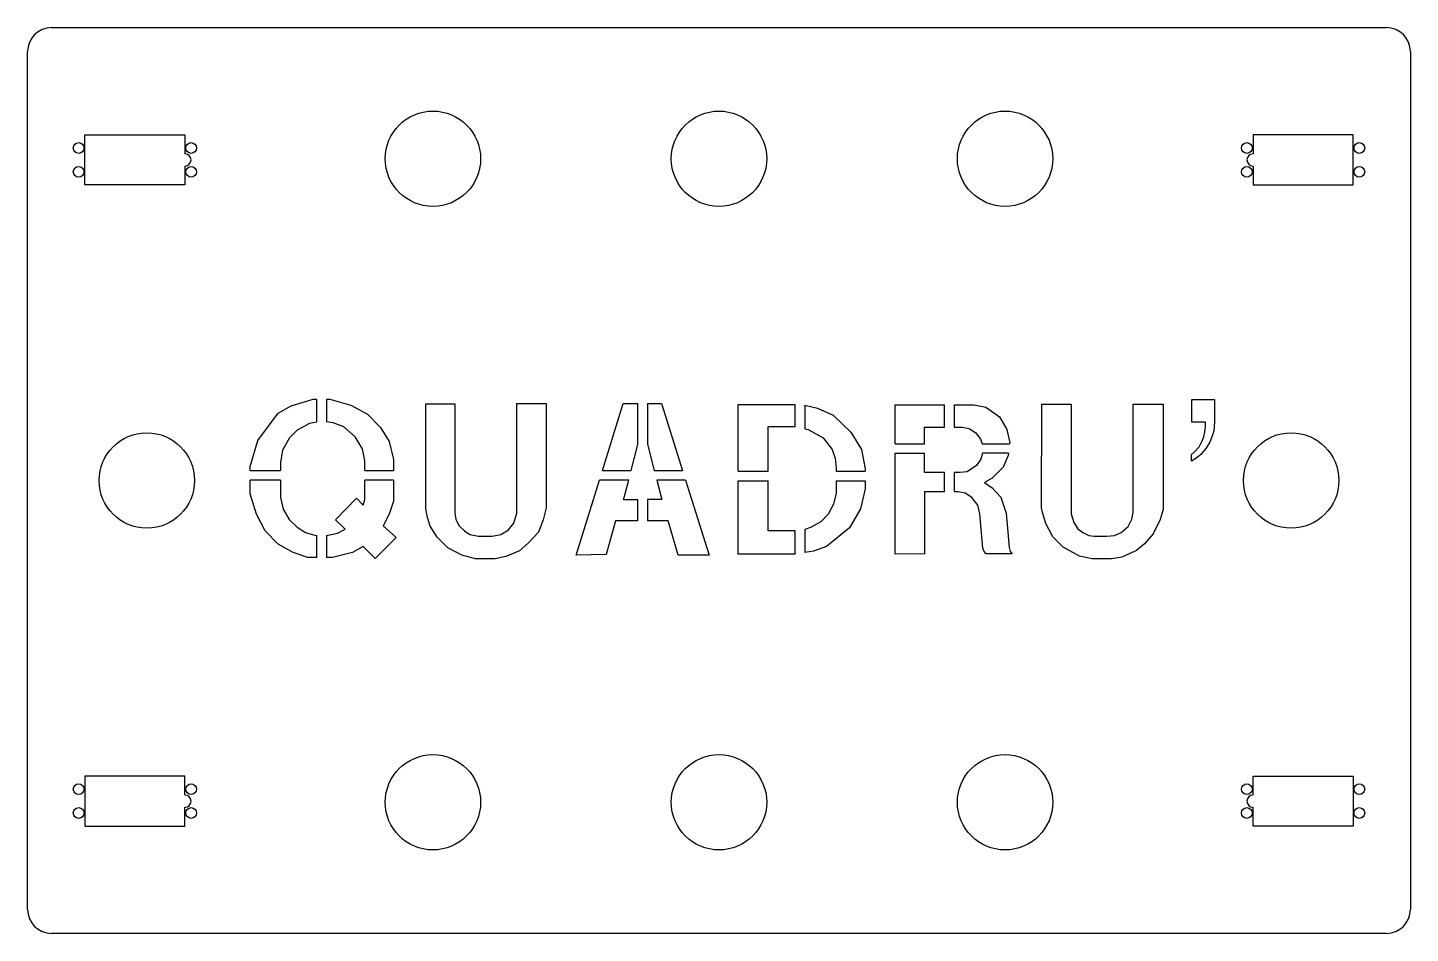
# Model space of a CAD drawing. Header units: millimetres. Extents: x 170 to 750, y -129 to 251.
import ezdxf

# ---------------------------------------------------------------- set-up
doc = ezdxf.new("R2010")
doc.units = ezdxf.units.MM

msp = doc.modelspace()

# ---------------------------------------------------------------- linework, layer by layer
for p, q in [((179.95, 250.66), (739.95, 250.66)), ((169.95, -119.34), (169.95, 240.66)), ((749.95, 240.66), (749.95, -119.34)), ((193.95, 205.66), (235.95, 205.66)), ((193.95, 184.66), (193.95, 205.66)), ((235.95, 205.66), (235.95, 197.72)), ((725.95, 205.66), (683.95, 205.66)), ((683.95, 205.66), (683.95, 197.72)), ((725.95, 184.66), (725.95, 205.66)), ((235.95, 192.61), (235.95, 184.66)), ((683.95, 192.61), (683.95, 184.66)), ((235.95, 184.66), (193.95, 184.66)), ((683.95, 184.66), (725.95, 184.66)), ((280.44, 91.93), (289.69, 94.76)), ((289.69, 94.76), (291.31, 94.76)), ((291.31, 85.1), (291.31, 94.76)), ((295.31, 94.76), (295.31, 85.24)), ((295.31, 94.76), (296.67, 94.76)), ((296.67, 94.76), (305.54, 92.31)), ((336.93, 92.87), (349.2, 92.87)), ((336.95, 48.75), (336.93, 92.87)), ((349.2, 92.87), (349.2, 47.02)), ((375.11, 46.96), (375.11, 92.91)), ((375.11, 92.91), (387.45, 92.91)), ((387.45, 92.91), (387.45, 49.14)), ((411.02, 64.87), (419.78, 92.97)), ((419.78, 92.97), (425.92, 92.97)), ((425.92, 75.73), (425.92, 92.97)), ((429.92, 92.97), (429.92, 75.96)), ((429.92, 92.97), (435.82, 92.97)), ((435.82, 92.97), (444.65, 64.87)), ((658.24, 94.71), (667.82, 94.71)), ((658.24, 85.19), (658.24, 94.71)), ((667.82, 94.71), (667.82, 85.2)), ((266.46, 77.43), (274.97, 88.91)), ((274.97, 88.91), (280.44, 91.93)), ((305.54, 92.31), (312.52, 88.54)), ((312.52, 88.54), (317.99, 82.88)), ((467.98, 92.59), (491.94, 92.59)), ((467.98, 64.59), (467.98, 92.59)), ((491.94, 83.23), (491.94, 92.59)), ((495.94, 92.26), (501.31, 91.04)), ((495.94, 92.26), (495.94, 82.35)), ((501.31, 91.04), (507.83, 88.02)), ((507.83, 88.02), (515.31, 80.9)), ((533.83, 92.46), (554.58, 92.46)), ((533.83, 76.11), (533.83, 92.46)), ((554.58, 83.09), (554.58, 92.46)), ((558.58, 92.46), (558.58, 83.09)), ((558.58, 92.46), (566.85, 92.46)), ((566.85, 92.46), (571.89, 91.41)), ((571.89, 91.41), (577.68, 87.39)), ((577.68, 87.39), (580.62, 82.13)), ((595.22, 49.14), (595.34, 92.72)), ((595.34, 92.72), (607.73, 92.72)), ((607.73, 92.72), (607.73, 46.63)), ((633.65, 47.27), (633.65, 92.74)), ((633.65, 92.74), (646.22, 92.74)), ((646.22, 92.74), (646.22, 48.52)), ((282.98, 81.83), (279.73, 78.51)), ((288.16, 84.54), (282.98, 81.83)), ((291.31, 85.1), (288.16, 84.54)), ((298.05, 84.92), (295.31, 85.24)), ((302.53, 83.14), (298.05, 84.92)), ((307.32, 78.97), (302.53, 83.14)), ((317.99, 82.88), (321.58, 77.03)), ((480.51, 83.38), (491.22, 83.38)), ((480.51, 64.59), (480.51, 83.38)), ((491.22, 83.38), (491.94, 83.23)), ((495.94, 82.35), (497.41, 82.03)), ((497.41, 82.03), (503.6, 78.55)), ((546.11, 83.09), (554.58, 83.09)), ((546.11, 76.11), (546.11, 83.09)), ((558.58, 83.09), (561.92, 83.09)), ((561.92, 83.09), (564.83, 82.48)), ((564.83, 82.48), (567.74, 80.62)), ((580.62, 82.13), (581.89, 76.43)), ((663.97, 85.19), (658.24, 85.19)), ((663.81, 80.99), (663.97, 83.35)), ((663.97, 83.35), (663.97, 85.19)), ((667.5, 81.38), (666.91, 79.66)), ((667.82, 85.2), (667.5, 81.38)), ((263.26, 66.53), (266.46, 77.43)), ((279.73, 78.51), (276.79, 73.41)), ((310.41, 73.95), (307.32, 78.97)), ((321.58, 77.03), (323.46, 69.48)), ((423.11, 64.87), (425.92, 75.73)), ((429.92, 75.96), (432.8, 64.87)), ((503.6, 78.55), (507.37, 73.72)), ((515.31, 80.9), (519.66, 73.65)), ((533.83, 76.11), (546.11, 76.11)), ((567.74, 80.62), (569.59, 78.02)), ((569.59, 78.02), (570.29, 76.11)), ((570.29, 76.11), (581.85, 76.11)), ((581.89, 76.43), (581.85, 76.11)), ((661.34, 74.76), (662.54, 76.97)), ((662.54, 76.97), (663.33, 78.94)), ((663.33, 78.94), (663.81, 80.99)), ((665.8, 76.72), (664.19, 74.06)), ((666.91, 79.66), (665.8, 76.72)), ((276.79, 73.41), (276.02, 68.23)), ((311.36, 69.04), (310.41, 73.95)), ((507.37, 73.72), (508.73, 70.1)), ((508.73, 70.1), (509.13, 65.83)), ((519.66, 73.65), (521.23, 65.56)), ((533.83, 29.72), (533.83, 72.11)), ((533.83, 72.11), (546.11, 72.11)), ((546.11, 63.99), (546.11, 72.11)), ((570.54, 72.11), (569.78, 69.55)), ((581.33, 72.11), (570.54, 72.11)), ((581.22, 71.22), (579.09, 66.19)), ((581.33, 72.11), (581.22, 71.22)), ((658.21, 71.53), (659.44, 72.64)), ((658.21, 68.81), (658.21, 71.53)), ((659.98, 69.91), (658.21, 68.81)), ((659.44, 72.64), (661.34, 74.76)), ((662, 71.56), (659.98, 69.91)), ((664.19, 74.06), (662, 71.56)), ((263.26, 64.87), (263.26, 66.53)), ((263.26, 64.87), (276.02, 64.87)), ((276.02, 68.23), (276.02, 64.87)), ((311.36, 64.87), (311.36, 69.04)), ((311.36, 64.87), (323.46, 64.87)), ((323.46, 69.48), (323.46, 64.87)), ((411.02, 64.87), (423.11, 64.87)), ((432.8, 64.87), (444.65, 64.87)), ((467.98, 64.59), (480.51, 64.59)), ((509.13, 65.83), (509.13, 64.59)), ((509.13, 64.59), (521.23, 64.59)), ((521.23, 65.56), (521.23, 64.59)), ((554.58, 64.02), (546.11, 63.99)), ((554.58, 55.92), (554.58, 64.02)), ((561, 64.04), (558.58, 64.03)), ((558.58, 64.03), (558.58, 55.92)), ((564.09, 64.36), (561, 64.04)), ((567.99, 66.89), (564.09, 64.36)), ((569.78, 69.55), (567.99, 66.89)), ((579.09, 66.19), (574.55, 61.65)), ((263.26, 55.01), (263.26, 60.87)), ((276.02, 60.87), (263.26, 60.87)), ((276.02, 60.87), (276.02, 53.5)), ((311.36, 54.38), (311.36, 60.87)), ((323.46, 60.87), (311.36, 60.87)), ((323.46, 60.87), (323.46, 57.7)), ((399.97, 29.38), (409.78, 60.87)), ((422.08, 60.87), (409.78, 60.87)), ((419.93, 52.58), (422.08, 60.87)), ((445.91, 60.87), (433.84, 60.87)), ((433.84, 60.87), (435.97, 52.67)), ((445.91, 60.87), (455.82, 29.38)), ((467.98, 29.69), (467.98, 60.59)), ((467.98, 60.59), (480.51, 60.59)), ((480.51, 39.61), (480.51, 60.59)), ((509.13, 60.59), (509.13, 55.37)), ((509.13, 60.59), (521.23, 60.59)), ((521.23, 60.59), (521.23, 57.15)), ((574.55, 61.65), (571.27, 59.82)), ((571.27, 59.82), (574.53, 57.57)), ((266.01, 46.47), (263.26, 55.01)), ((276.02, 53.5), (277.18, 48.67)), ((299.11, 44.19), (307.93, 53.25)), ((307.93, 53.25), (310.7, 50.35)), ((310.7, 50.35), (311.36, 52.72)), ((311.36, 52.72), (311.36, 54.38)), ((323.46, 57.7), (323.46, 52.06)), ((425.92, 52.61), (419.93, 52.58)), ((425.92, 43.72), (425.92, 52.61)), ((435.97, 52.67), (429.92, 52.64)), ((429.92, 52.64), (429.92, 43.72)), ((509.13, 55.37), (508.05, 50.79)), ((521.23, 57.15), (519.24, 48.71)), ((546.2, 55.92), (546.2, 29.9)), ((554.58, 55.92), (546.2, 55.92)), ((560.23, 55.92), (558.58, 55.92)), ((563.22, 55.28), (560.23, 55.92)), ((566.05, 53.59), (563.22, 55.28)), ((568.57, 50.3), (566.05, 53.59)), ((574.53, 57.57), (578.16, 53.63)), ((578.16, 53.63), (579.4, 49.92)), ((269.6, 39.49), (266.01, 46.47)), ((277.18, 48.67), (279.69, 44.32)), ((321.58, 46.57), (319.03, 41.7)), ((323.46, 52.06), (321.58, 46.57)), ((337.65, 45.12), (336.95, 48.75)), ((349.2, 47.02), (349.53, 44.51)), ((373.9, 42.82), (375.11, 46.96)), ((387.45, 49.14), (386.26, 44.19)), ((505.76, 46.56), (502.62, 43.3)), ((508.05, 50.79), (505.76, 46.56)), ((519.24, 48.71), (514.69, 40.82)), ((569.36, 46.69), (568.57, 50.3)), ((570.69, 32.34), (569.36, 46.69)), ((579.4, 49.92), (580.35, 46.96)), ((580.35, 46.96), (581.62, 32.59)), ((595.58, 47.27), (595.22, 49.14)), ((597.03, 42.63), (595.58, 47.27)), ((607.73, 46.63), (608.86, 43.06)), ((633.15, 44.43), (633.65, 47.27)), ((646.22, 48.52), (644.98, 44.29)), ((279.69, 44.32), (282.98, 41.13)), ((282.98, 41.13), (286.45, 38.91)), ((303.09, 40.2), (299.11, 44.19)), ((319.03, 41.7), (324.6, 36.68)), ((338.81, 41.56), (337.65, 45.12)), ((341.74, 36.93), (338.81, 41.56)), ((349.53, 44.51), (350.82, 41.72)), ((350.82, 41.72), (353.23, 39.59)), ((371.65, 39.9), (373.9, 42.82)), ((386.26, 44.19), (384.17, 39.01)), ((416.57, 43.72), (412.61, 29.57)), ((425.92, 43.72), (416.57, 43.72)), ((438.65, 43.72), (429.92, 43.72)), ((442.8, 29.38), (438.65, 43.72)), ((498.27, 40.88), (495.94, 40.15)), ((502.62, 43.3), (498.27, 40.88)), ((514.69, 40.82), (505.07, 33)), ((599.93, 37.03), (597.03, 42.63)), ((608.86, 43.06), (610.5, 40.35)), ((628.63, 38.8), (631.56, 41.39)), ((631.56, 41.39), (633.15, 44.43)), ((644.98, 44.29), (642.08, 38.3)), ((275.07, 34.02), (269.6, 39.49)), ((286.45, 38.91), (290.9, 37.56)), ((290.9, 37.56), (291.31, 37.56)), ((291.31, 28.3), (291.31, 37.56)), ((295.31, 37.63), (299.98, 38.62)), ((295.31, 37.63), (295.31, 28.3)), ((299.98, 38.62), (303.09, 40.2)), ((324.6, 36.68), (315.74, 27.99)), ((346.23, 32.44), (341.74, 36.93)), ((353.23, 39.59), (355.45, 37.95)), ((355.45, 37.95), (359.08, 37.34)), ((359.08, 37.34), (364.75, 37.34)), ((364.75, 37.34), (368.45, 38)), ((368.45, 38), (371.65, 39.9)), ((384.17, 39.01), (380.08, 34.45)), ((491.62, 39.56), (480.51, 39.61)), ((491.94, 39.56), (491.62, 39.56)), ((491.94, 29.83), (491.94, 39.56)), ((495.94, 40.15), (495.94, 30.43)), ((604.33, 32.67), (599.93, 37.03)), ((610.5, 40.35), (612.53, 38.81)), ((612.53, 38.81), (615.14, 37.65)), ((615.14, 37.65), (617.27, 37.25)), ((617.27, 37.25), (622.56, 37.25)), ((622.56, 37.25), (625.85, 37.6)), ((625.85, 37.6), (628.63, 38.8)), ((642.08, 38.3), (638.5, 34.15)), ((281.11, 30.62), (275.07, 34.02)), ((287.33, 28.3), (281.11, 30.62)), ((306.23, 30.46), (297.81, 28.3)), ((310.64, 32.93), (306.23, 30.46)), ((315.74, 27.99), (310.64, 32.93)), ((352.1, 29.28), (346.23, 32.44)), ((357.82, 27.81), (352.1, 29.28)), ((376.29, 31.21), (370.57, 28.73)), ((380.08, 34.45), (376.29, 31.21)), ((412.61, 29.57), (399.97, 29.38)), ((455.82, 29.38), (442.8, 29.38)), ((491.83, 29.81), (467.98, 29.69)), ((491.94, 29.83), (491.83, 29.81)), ((499.56, 30.97), (495.94, 30.43)), ((505.07, 33), (499.56, 30.97)), ((546.2, 29.9), (533.83, 29.72)), ((571.13, 30.91), (570.69, 32.34)), ((572.03, 29.85), (571.13, 30.91)), ((582.98, 29.85), (572.03, 29.85)), ((581.62, 32.59), (582.03, 30.92)), ((582.03, 30.92), (582.98, 29.85)), ((611.24, 28.92), (604.33, 32.67)), ((635.03, 31.25), (628.94, 28.55)), ((638.5, 34.15), (635.03, 31.25)), ((291.31, 28.3), (287.33, 28.3)), ((297.81, 28.3), (295.31, 28.3)), ((366.09, 27.81), (357.82, 27.81)), ((370.57, 28.73), (366.09, 27.81)), ((616.43, 27.78), (611.24, 28.92)), ((624.59, 27.78), (616.43, 27.78)), ((628.94, 28.55), (624.59, 27.78)), ((235.95, -63.34), (193.95, -63.34)), ((193.95, -63.34), (193.95, -84.34)), ((235.95, -71.28), (235.95, -63.34)), ((683.95, -63.34), (725.95, -63.34)), ((683.95, -71.28), (683.95, -63.34)), ((725.95, -63.34), (725.95, -84.34)), ((235.95, -84.34), (235.95, -76.39)), ((683.95, -84.34), (683.95, -76.39)), ((193.95, -84.34), (235.95, -84.34)), ((725.95, -84.34), (683.95, -84.34)), ((739.95, -129.34), (179.95, -129.34))]:
    msp.add_line(p, q)
for centre, radius in [((339.95, 195.66), 20), ((459.95, 195.66), 20), ((579.95, 195.66), 20), ((191.35, 200.16), 2.25), ((238.55, 200.16), 2.25), ((681.35, 200.16), 2.25), ((728.55, 200.16), 2.25), ((191.35, 190.16), 2.25), ((238.55, 190.16), 2.25), ((681.35, 190.16), 2.25), ((728.55, 190.16), 2.25), ((219.95, 60.66), 20), ((699.95, 60.66), 20), ((339.95, -74.34), 20), ((459.95, -74.34), 20), ((579.95, -74.34), 20), ((191.35, -68.84), 2.25), ((238.55, -68.84), 2.25), ((681.35, -68.84), 2.25), ((728.55, -68.84), 2.25), ((191.35, -78.84), 2.25), ((238.55, -78.84), 2.25), ((681.35, -78.84), 2.25), ((728.55, -78.84), 2.25)]:
    msp.add_circle(centre, radius)
for centre, radius, start, end in [((179.95, 240.66), 10, 90, 180), ((739.95, 240.66), 10, 0, 90), ((235.95, 195.16), 2.55, 270, 90), ((683.95, 195.16), 2.55, 90, 270), ((235.95, -73.84), 2.55, 270, 90), ((683.95, -73.84), 2.55, 90, 270), ((179.95, -119.34), 10, 180, 270), ((739.95, -119.34), 10, 270, 360)]:
    msp.add_arc(centre, radius, start, end)

doc.saveas('drawing.dxf')
